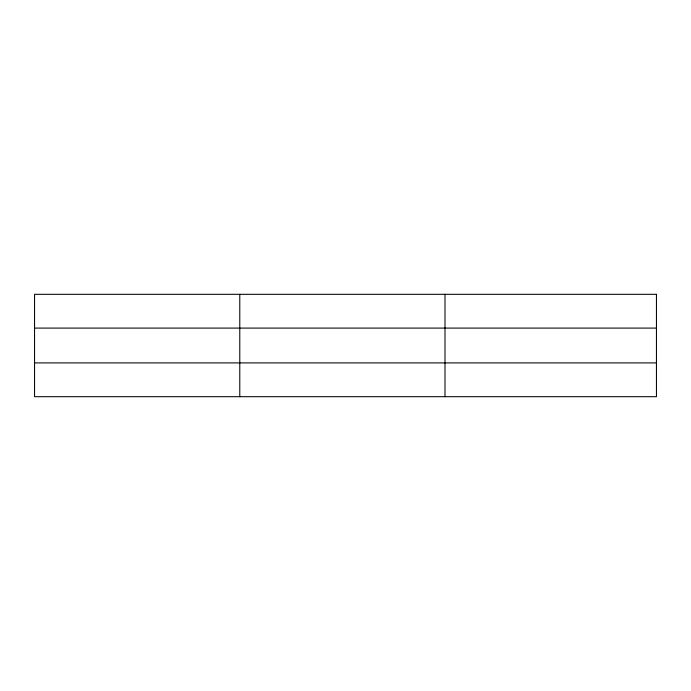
<?xml version="1.0" encoding="UTF-8"?>
<svg xmlns="http://www.w3.org/2000/svg" width="691" height="691" viewBox="0 0 691 691"><rect width="100%" height="100%" fill="white"/><g stroke="black" fill="none" stroke-linecap="round" stroke-linejoin="round"><path stroke-width="1.04" d="M239.777 396.686L239.777 294.314M445.004 396.686L445.004 294.314M34.55 328.095L656.45 328.095M34.55 362.905L656.45 362.905M656.45 294.314L34.55 294.314L34.55 396.686L656.45 396.686L656.45 294.314"/></g></svg>
